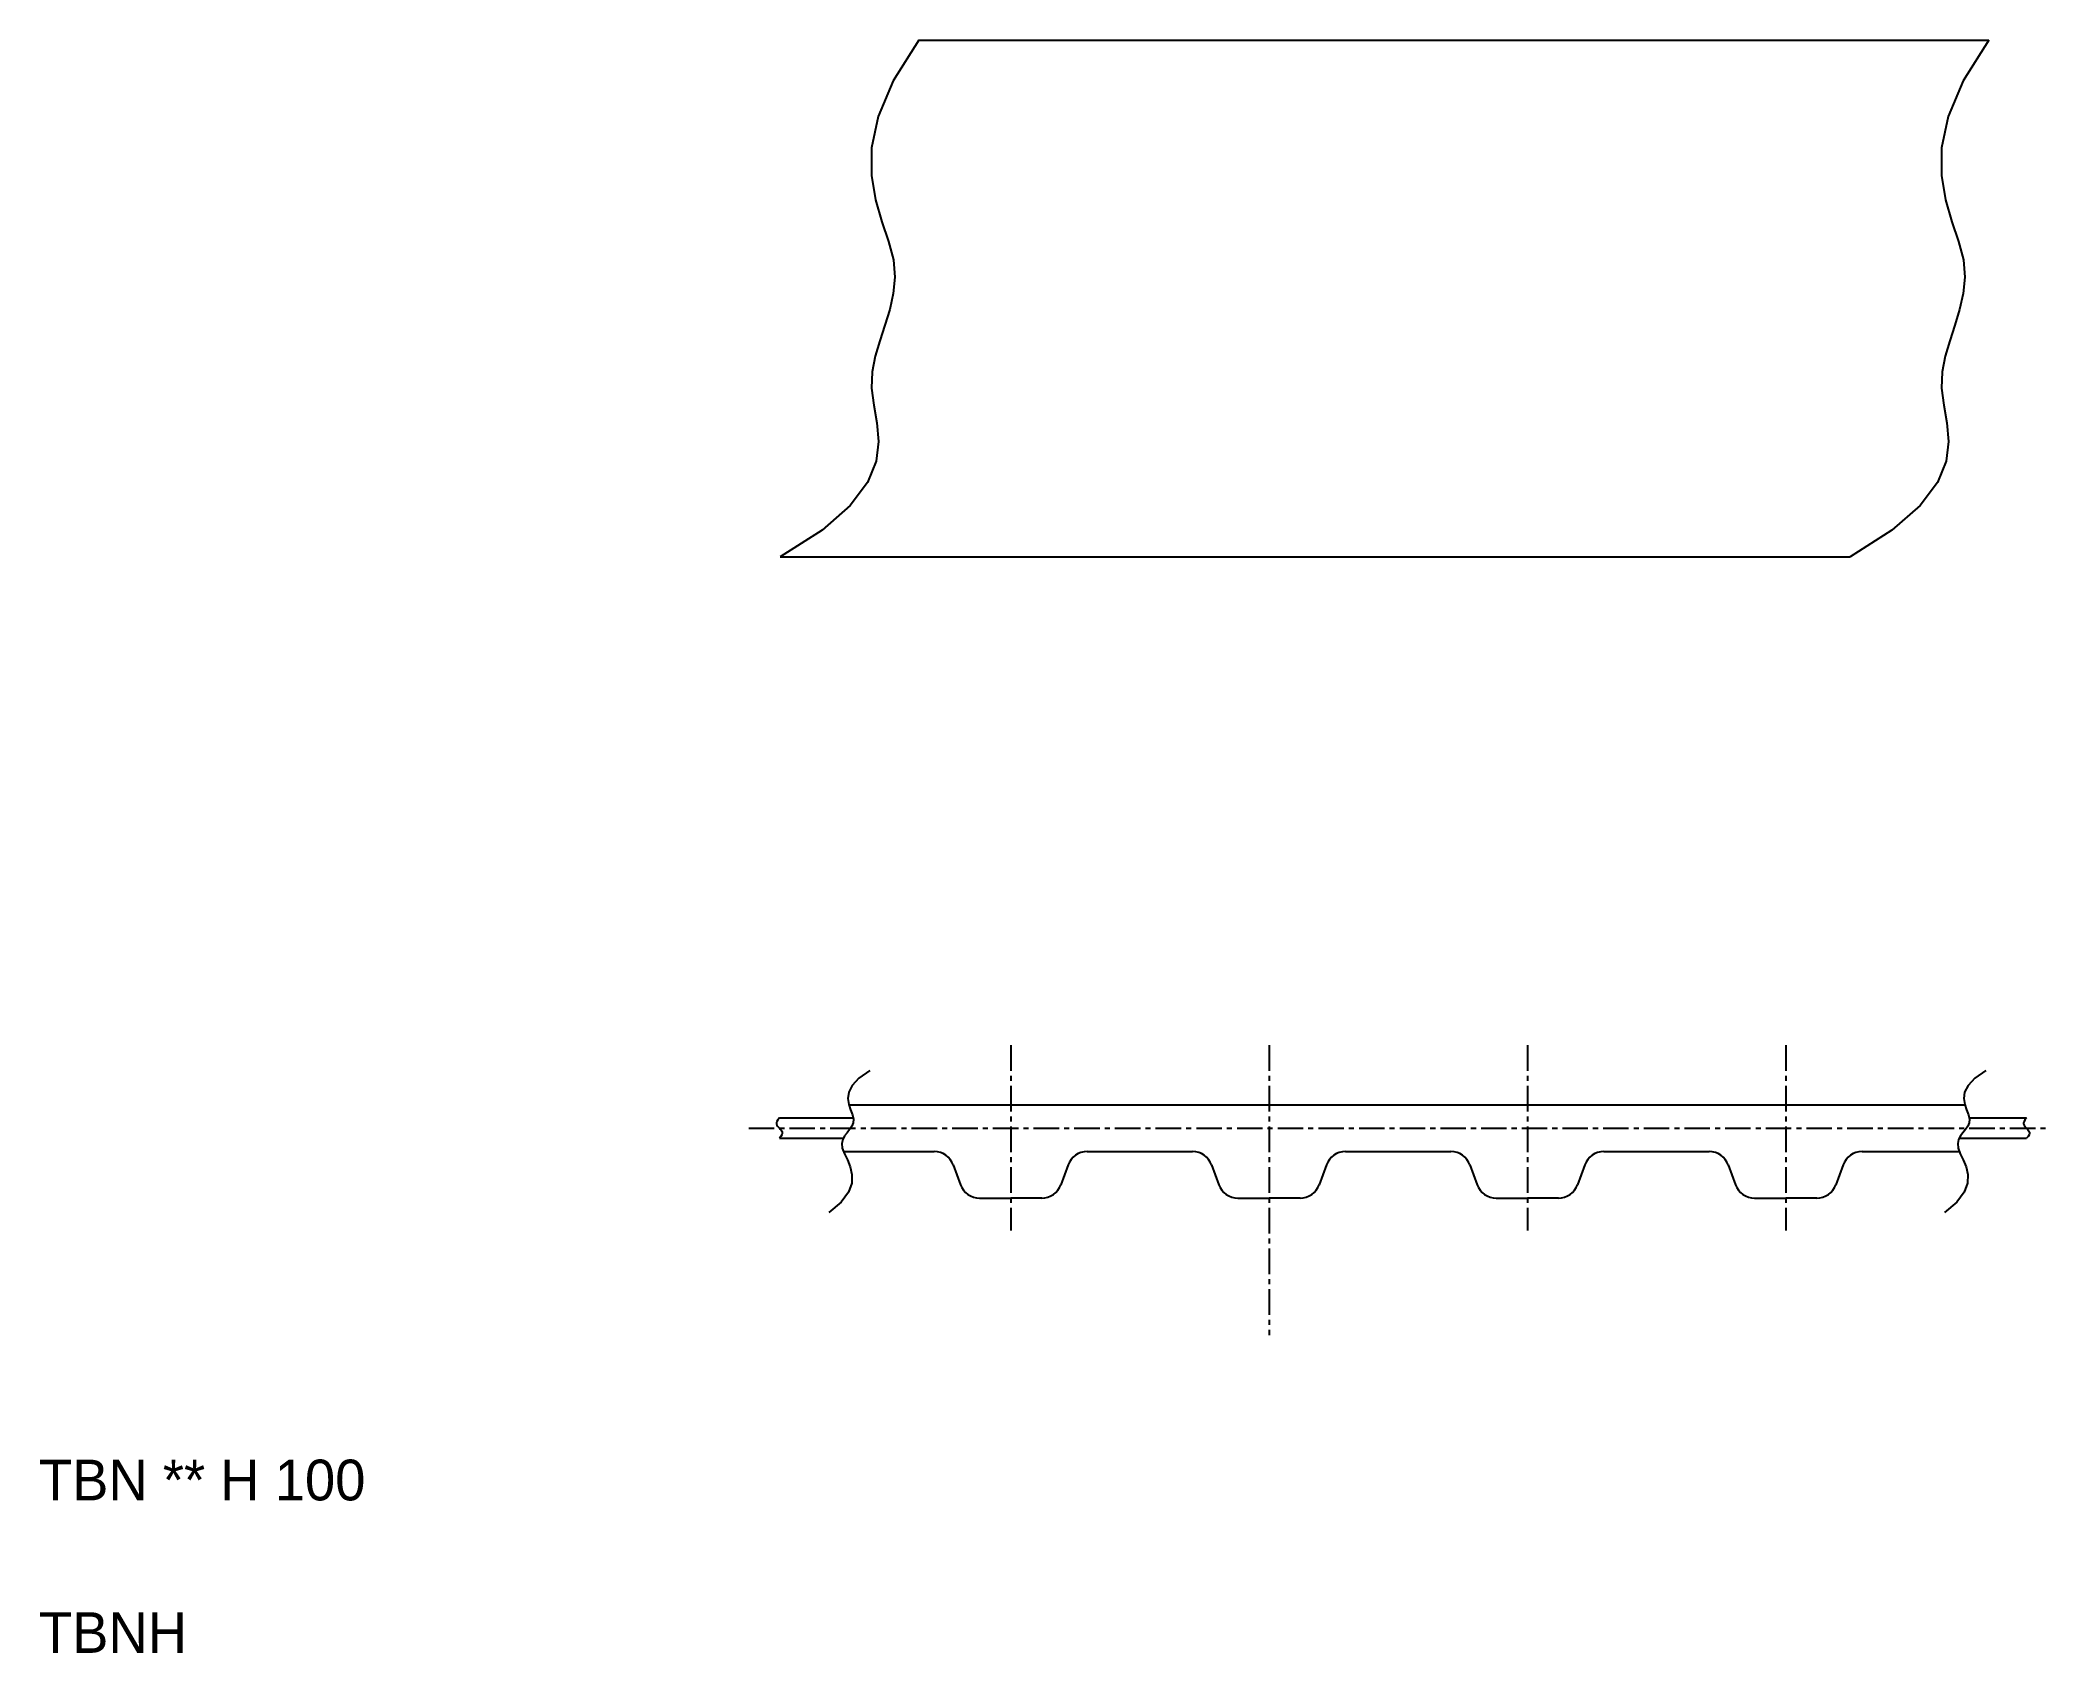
# Model space of a CAD drawing. Extents: x 106.8 to 205.5, y 81.5 to 160.8.
import ezdxf

# ---------------------------------------------------------------- set-up
doc = ezdxf.new("R2010")
doc.units = 0
doc.linetypes.add('CENTER', pattern=[2, 1.25, -0.25, 0.25, -0.25])
doc.layers.get('0').update_dxf_attribs({"linetype": 'CONTINUOUS'})
doc.layers.add('CENTER', color=1, linetype='CENTER')

msp = doc.modelspace()

# ---------------------------------------------------------------- linework, layer by layer
for p, q in [((150.013, 160.813), (202.616, 160.813)), ((163.163, 160.813), (163.163, 160.813)), ((176.314, 160.813), (176.314, 160.813)), ((143.207, 135.413), (195.81, 135.413)), ((143.163, 107.816), (146.799, 107.816)), ((146.58, 108.466), (201.441, 108.466)), ((201.66, 107.816), (204.477, 107.816)), ((143.163, 106.816), (146.31, 106.816)), ((201.171, 106.816), (204.477, 106.816)), ((146.317, 106.166), (150.775, 106.166)), ((158.296, 106.166), (162.416, 106.166)), ((159.356, 106.166), (163.475, 106.166)), ((170.996, 106.166), (175.116, 106.166)), ((172.056, 106.166), (176.175, 106.166)), ((183.696, 106.166), (187.816, 106.166)), ((184.756, 106.166), (188.875, 106.166)), ((196.396, 106.166), (201.178, 106.166)), ((151.715, 105.508), (152.07, 104.534)), ((157.356, 105.508), (157.002, 104.534)), ((164.415, 105.508), (164.77, 104.534)), ((170.056, 105.508), (169.702, 104.534)), ((177.115, 105.508), (177.47, 104.534)), ((182.756, 105.508), (182.402, 104.534)), ((189.815, 105.508), (190.17, 104.534)), ((195.456, 105.508), (195.102, 104.534)), ((153.009, 103.876), (154.536, 103.876)), ((156.062, 103.876), (154.536, 103.876)), ((165.709, 103.876), (167.236, 103.876)), ((168.762, 103.876), (167.236, 103.876)), ((178.409, 103.876), (179.936, 103.876)), ((181.462, 103.876), (179.936, 103.876)), ((191.109, 103.876), (192.636, 103.876)), ((194.162, 103.876), (192.636, 103.876))]:
    msp.add_line(p, q)
at = {"color": 3}
for points in [[(150.013, 160.813), (148.758, 158.819), (148.02, 157.064), (147.697, 155.521), (147.688, 154.162), (147.892, 152.959), (148.208, 151.885), (148.535, 150.912), (148.772, 150.014), (148.843, 149.164), (148.766, 148.351), (148.586, 147.565), (148.348, 146.796), (148.096, 146.034), (147.874, 145.27), (147.726, 144.495), (147.696, 143.698), (147.803, 142.87), (147.954, 142.001), (148.032, 141.083), (147.92, 140.105), (147.499, 139.058), (146.652, 137.934), (145.26, 136.722), (143.207, 135.413)], [(202.616, 160.813), (201.361, 158.819), (200.623, 157.064), (200.3, 155.521), (200.291, 154.162), (200.495, 152.959), (200.811, 151.885), (201.138, 150.912), (201.375, 150.014), (201.445, 149.164), (201.369, 148.351), (201.189, 147.565), (200.951, 146.796), (200.699, 146.034), (200.477, 145.27), (200.329, 144.495), (200.299, 143.698), (200.406, 142.87), (200.557, 142.001), (200.635, 141.083), (200.523, 140.105), (200.102, 139.058), (199.255, 137.934), (197.863, 136.722), (195.81, 135.413)], [(147.618, 110.147), (147.074, 109.769), (146.738, 109.413), (146.571, 109.078), (146.531, 108.766), (146.576, 108.477), (146.666, 108.213), (146.759, 107.975), (146.813, 107.762), (146.799, 107.575), (146.726, 107.406), (146.616, 107.248), (146.49, 107.092), (146.37, 106.93), (146.277, 106.754), (146.232, 106.555), (146.256, 106.325), (146.359, 106.058), (146.505, 105.752), (146.646, 105.409), (146.734, 105.03), (146.72, 104.615), (146.557, 104.165), (146.197, 103.681), (145.591, 103.164)], [(202.48, 110.147), (201.935, 109.769), (201.6, 109.413), (201.432, 109.078), (201.392, 108.766), (201.437, 108.477), (201.527, 108.213), (201.62, 107.975), (201.674, 107.762), (201.66, 107.575), (201.587, 107.406), (201.477, 107.248), (201.351, 107.092), (201.231, 106.93), (201.138, 106.754), (201.093, 106.555), (201.117, 106.325), (201.221, 106.058), (201.367, 105.752), (201.507, 105.409), (201.595, 105.03), (201.581, 104.615), (201.418, 104.165), (201.058, 103.681), (200.452, 103.164)], [(143.163, 107.816), (143.087, 107.728), (143.04, 107.65), (143.021, 107.581), (143.023, 107.52), (143.043, 107.464), (143.076, 107.412), (143.117, 107.364), (143.163, 107.316), (143.21, 107.269), (143.251, 107.221), (143.284, 107.169), (143.304, 107.113), (143.306, 107.052), (143.286, 106.982), (143.24, 106.905), (143.163, 106.816)], [(204.477, 107.816), (204.4, 107.728), (204.354, 107.65), (204.334, 107.581), (204.336, 107.52), (204.356, 107.464), (204.389, 107.412), (204.431, 107.364), (204.477, 107.316), (204.523, 107.269), (204.565, 107.221), (204.598, 107.169), (204.617, 107.113), (204.62, 107.052), (204.6, 106.982), (204.554, 106.905), (204.477, 106.816)]]:
    msp.add_lwpolyline(points, dxfattribs=at)
for centre, start, end in [((150.775, 105.166), 20.00001, 90), ((158.296, 105.166), 90, 159.99999), ((163.475, 105.166), 20.00001, 90), ((170.996, 105.166), 90, 159.99999), ((176.175, 105.166), 20.00001, 90), ((183.696, 105.166), 90, 159.99999), ((188.875, 105.166), 20.00001, 90), ((196.396, 105.166), 90, 159.99999), ((153.009, 104.876), 200.00001, 270), ((156.062, 104.876), 270, 339.99999), ((165.709, 104.876), 200.00001, 270), ((168.762, 104.876), 270, 339.99999), ((178.409, 104.876), 200.00001, 270), ((181.462, 104.876), 270, 339.99999), ((191.109, 104.876), 200.00001, 270), ((194.162, 104.876), 270, 339.99999)]:
    msp.add_arc(centre, 1, start, end)
at = {"layer": 'CENTER', "color": 1, "linetype": 'CENTER'}
for p, q in [((154.536, 111.391), (154.536, 102.286)), ((167.236, 111.391), (167.236, 97.144)), ((179.936, 111.391), (179.936, 102.286)), ((192.636, 111.391), (192.636, 102.286)), ((141.663, 107.316), (205.477, 107.316))]:
    msp.add_line(p, q, dxfattribs=at)

# ---------------------------------------------------------------- texts
for s, p in [('TBN ** H 100', (106.761, 89.014)), ('TBNH', (106.761, 81.514))]:
    msp.add_text(s, height=2).set_placement(p)

doc.saveas('drawing.dxf')
